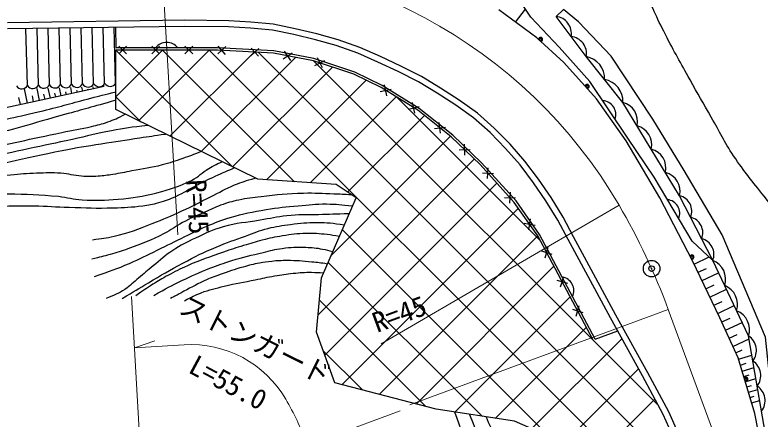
# Model space of a CAD drawing. Units: millimetres, scale not verified. Extents: x 40000 to 680000, y 20000 to 380000.
# Drawn here: x 441410 to 509034, y 282160 to 318860 of the extents above; entities that cross this region are included whole.
import ezdxf
from ezdxf.enums import TextEntityAlignment as Align

# ---------------------------------------------------------------- set-up
doc = ezdxf.new("R2010")
doc.units = ezdxf.units.MM
doc.header["$LTSCALE"] = 1000
doc.header["$PDMODE"] = 32
doc.header["$PDSIZE"] = 500
for name, color, linetype, lineweight in [('M-BGD', 7, 'Continuous', 25), ('M-BMK', 2, 'Continuous', 13), ('M-BMK-SRVR', 3, 'Continuous', 25), ('M-STR-HTXT', 7, 'Continuous', 13), ('M-STR-STRC', 7, 'Continuous', 25)]:
    doc.layers.add(name, color=color, linetype=linetype, lineweight=lineweight)
doc.styles.add('ＭＳ ゴシック', font='')
doc.styles.get('ＭＳ ゴシック').set_extended_font_data('MS Gothic')

msp = doc.modelspace()

# ---------------------------------------------------------------- linework, layer by layer
at = {"layer": 'M-BGD'}
for p, q in [((486845, 318200), (487750, 319370)), ((442557, 312459), (442417, 317626)), ((443557, 312486), (443417, 317639)), ((444557, 312513), (444417, 317653)), ((445556, 312540), (445417, 317666)), ((446556, 312567), (446417, 317679)), ((447555, 312594), (447417, 317693)), ((448555, 312622), (448417, 317706)), ((449555, 312649), (449417, 317719)), ((450554, 312676), (450417, 317733)), ((450542, 317734), (450566, 315869)), ((451542, 315316), (450835, 316023)), ((450835, 315316), (451542, 316023)), ((454542, 315316), (453835, 316023)), ((453835, 315316), (454542, 316023)), ((457542, 315316), (456835, 316023)), ((456835, 315316), (457542, 316023)), ((459815, 315314), (460560, 315980)), ((460521, 315274), (459854, 316020)), ((462810, 315146), (463556, 315812)), ((463516, 315106), (462850, 315852)), ((450561, 311422), (454809, 315669)), ((450566, 315669), (461194, 305041)), ((452627, 309245), (459051, 315669)), ((454809, 315669), (466770, 303709)), ((455473, 307848), (463108, 315483)), ((459051, 315669), (496751, 277970)), ((463502, 315461), (500480, 278484)), ((465744, 314859), (466571, 315422)), ((466439, 314728), (465876, 315554)), ((458319, 306452), (466873, 315005)), ((468514, 314692), (499813, 283393)), ((468638, 314279), (469531, 314729)), ((469310, 314058), (468859, 314950)), ((461165, 305055), (470235, 314125)), ((464233, 303880), (473288, 312935)), ((475166, 311523), (474939, 312497)), ((442562, 310853), (442283, 312151)), ((443656, 311088), (443421, 312182)), ((444634, 311298), (444438, 312210)), ((445123, 311403), (445045, 311767)), ((445612, 311508), (445455, 312237)), ((446101, 311613), (446042, 311886)), ((446590, 311718), (446472, 312265)), ((447078, 311823), (447039, 312005)), ((447567, 311928), (447489, 312293)), ((448056, 312033), (448037, 312124)), ((448545, 312138), (448506, 312320)), ((474566, 311896), (475540, 312124)), ((441913, 310713), (441773, 311362)), ((443109, 310970), (442992, 311517)), ((444145, 311193), (444047, 311649)), ((450561, 311431), (452864, 309129)), ((468206, 303611), (476010, 311415)), ((476072, 311376), (489109, 298339)), ((477114, 310313), (478088, 310540)), ((477715, 309939), (477487, 310913)), ((471603, 302765), (478565, 309727)), ((480043, 308111), (479925, 309105)), ((479487, 308549), (480481, 308666)), ((470139, 297059), (480937, 307856)), ((482238, 306123), (482220, 307123)), ((481729, 306614), (482729, 306632)), ((468914, 291591), (483104, 305780)), ((484310, 303991), (484361, 304989)), ((483836, 304515), (484835, 304465)), ((469532, 287966), (485152, 303586)), ((485848, 302289), (486846, 302239)), ((486322, 301765), (486372, 302763)), ((471101, 285292), (487109, 301300)), ((488041, 299360), (488212, 300345)), ((487634, 299939), (488619, 299767)), ((471131, 299347), (489903, 280575)), ((474459, 284408), (488860, 298809)), ((489522, 296808), (489815, 297764)), ((489190, 297433), (490146, 297140)), ((503042, 296239), (504400, 296889)), ((469848, 296387), (483828, 282407)), ((477818, 283524), (490331, 296037)), ((503403, 295487), (504155, 295847)), ((490929, 294158), (491222, 295114)), ((503763, 294735), (505267, 295456)), ((490597, 294783), (491553, 294490)), ((504122, 293986), (504871, 294345)), ((504481, 293237), (505978, 293955)), ((469047, 292946), (478700, 283292)), ((481326, 282789), (491803, 293266)), ((504838, 292492), (505584, 292849)), ((492335, 291509), (492628, 292465)), ((505195, 291746), (506687, 292461)), ((492004, 292133), (492960, 291840)), ((505549, 290991), (506308, 291338)), ((505897, 290232), (507414, 290926)), ((485007, 282228), (493274, 290495)), ((494065, 289431), (496121, 290170)), ((488301, 281280), (496503, 289481)), ((506233, 289497), (506968, 289833)), ((506569, 288762), (508039, 289435)), ((469385, 288365), (472943, 284807)), ((506832, 288187), (507407, 288450)), ((507081, 287607), (508292, 287969)), ((491248, 279983), (498016, 286752)), ((507242, 287066), (507783, 287227)), ((507404, 286524), (508486, 286847)), ((507548, 286041), (508032, 286185)), ((507692, 285557), (508659, 285846)), ((507836, 285078), (508262, 285205)), ((507979, 284599), (508831, 284854)), ((508122, 284120), (508491, 284230)), ((494194, 278687), (499497, 283990)), ((508265, 283641), (509003, 283861))]:
    msp.add_line(p, q, dxfattribs=at)
for points in [[(488223, 318652), (486017, 322003), (482363, 324994)], [(547451, 242483), (541561, 242221), (536219, 242483), (529613, 243795), (523723, 248731), (519455, 254860), (515782, 264566), (512396, 273985), (511275, 278373), (510130, 283810), (509522, 289605), (505577, 298892), (502158, 304730), (499297, 309381), (495505, 315104), (492542, 318216), (491183, 319361), (490515, 318717)], [(504736, 296575), (502856, 298328), (499422, 304123), (497039, 307660), (493596, 312802), (490814, 315934), (488223, 318652)], [(541561, 242221), (536122, 241766), (529219, 243375), (522756, 248848), (518034, 255323), (514216, 264095), (510961, 273181), (509959, 278332), (507992, 289707), (504736, 296575), (501732, 302442), (496581, 310919), (493254, 315069), (490515, 318717)], [(501554, 280976), (500744, 282812), (498860, 286365), (495950, 291612), (492111, 298718), (491157, 300507), (490060, 302271), (488915, 303941), (487699, 305586), (486340, 307112), (484909, 308591), (483383, 309950), (481737, 311119), (480020, 312216), (478303, 313265), (476443, 314219), (474583, 315077), (472723, 315888), (470744, 316603), (468812, 317128), (466833, 317605), (464854, 318010), (462827, 318201), (460823, 318320), (456793, 318368), (440744, 318154)], [(501041, 280776), (500248, 282572), (498376, 286103), (495468, 291348), (491626, 298458), (490680, 300232), (489599, 301970), (488467, 303622), (487272, 305239), (485937, 306738), (484528, 308194), (483040, 309519), (481430, 310662), (479729, 311749), (478034, 312785), (476203, 313724), (474358, 314575), (472520, 315377), (470578, 316079), (468676, 316595), (466713, 317068), (464772, 317466), (462785, 317653), (460804, 317771), (456794, 317818), (440753, 317604)], [(494065, 289431), (489030, 298916), (486885, 301966), (483761, 305424), (481138, 307952), (478086, 310361), (474747, 312435), (472243, 313675), (468547, 314892), (464898, 315583), (459795, 315869), (450566, 315869)], [(498936, 277953), (495807, 277977), (486752, 281961), (479629, 283048), (470454, 285462), (468764, 290050), (469247, 295000), (472386, 302243), (470575, 303451), (463452, 303933), (450560, 310259), (450566, 315669)], [(493889, 289337), (488859, 298811), (486729, 301841), (483618, 305285), (481006, 307801), (477971, 310197), (474650, 312260), (472167, 313490), (468497, 314697), (464874, 315384), (459789, 315669), (450566, 315669)], [(449523, 312348), (434289, 309075), (431964, 308646), (420669, 308861), (406772, 305427), (404089, 304300), (399850, 304246), (385685, 301939), (382734, 300598), (381339, 300168), (367603, 300598), (366154, 300437), (362720, 298773), (363150, 294535)]]:
    msp.add_lwpolyline(points, dxfattribs=at)
for centre, radius, start, end in [((490360, 317174), 1551, 349.55232, 84.24722), ((491729, 315350), 1551, 349.55232, 84.24722), ((455181, 315119), 1250, 36.8699, 143.1301), ((492902, 313082), 2018, 357.50142, 79.93856), ((442050, 312712), 567, 209.62689, 333.48191), ((443050, 312739), 567, 209.62689, 333.48191), ((444050, 312766), 567, 209.62689, 333.48191), ((445049, 312793), 567, 209.62689, 333.48191), ((446049, 312820), 567, 209.62689, 333.48191), ((447048, 312847), 567, 209.62689, 333.48191), ((448048, 312875), 567, 209.62689, 333.48191), ((449048, 312902), 567, 209.62689, 333.48191), ((450047, 312929), 567, 209.62689, 333.48191), ((494565, 311007), 2018, 357.50142, 79.93856), ((494695, 309814), 1250, 340.67904, 86.93925), ((496124, 309191), 1788, 347.36088, 75.20443), ((497412, 307072), 1788, 347.36088, 75.20443), ((498700, 304952), 1788, 347.36088, 75.20443), ((499988, 302833), 1788, 347.36088, 75.20443), ((501381, 301028), 1457, 338.17533, 76.06728), ((500493, 300843), 1250, 337.52057, 83.78077), ((502383, 299072), 1457, 338.17533, 76.06728), ((503384, 297117), 1457, 338.17533, 76.06728), ((504055, 294850), 1855, 342.27872, 68.43928), ((490885, 293822), 1250, 334.83386, 81.09407), ((505140, 292561), 1855, 342.27872, 68.43928), ((506225, 290272), 1855, 342.27872, 68.43928), ((507122, 288385), 1583, 322.97511, 56.65004), ((507515, 286110), 1583, 322.97511, 56.65004), ((507909, 283835), 1583, 322.97511, 56.65004)]:
    msp.add_arc(centre, radius, start, end, dxfattribs=at)
for points, knots in [([(527812, 291013), (527292, 290819), (527084, 290747), (526595, 290703), (526074, 290656), (525771, 290708), (525260, 290822), (524667, 290954), (524330, 291064), (523805, 291370), (523372, 291624), (523166, 291834), (522828, 292205), (522509, 292555), (522366, 292784), (522112, 293183), (521873, 293559), (521818, 293818), (521564, 294184), (521288, 294581), (521167, 294853), (520777, 295138), (520504, 295338), (520314, 295402), (519990, 295496), (519582, 295614), (519336, 295597), (518917, 295663), (518451, 295736), (518191, 295789), (517724, 295854), (517343, 295907), (517123, 295892), (516747, 295973), (516277, 296074), (516012, 296150), (515578, 296354), (515153, 296555), (514958, 296747), (514576, 297022), (514178, 297310), (513948, 297464), (513575, 297785), (512756, 298490), (512289, 298885), (511572, 299693), (510675, 300704), (510232, 301321), (509402, 302388), (508299, 303805), (507634, 304567), (506635, 306060), (505756, 307375), (505394, 308193), (504608, 309566), (503848, 310894), (503421, 311638), (502677, 312976), (501789, 314571), (501275, 315456), (500435, 317078), (499605, 318679), (499260, 319637), (498408, 321227), (497615, 322707), (497091, 323492), (496214, 324923), (495516, 326062), (495228, 326778), (494378, 327809), (493690, 328642), (493237, 329059), (492399, 329740), (491013, 330867), (490178, 331431), (488655, 332364), (487347, 333164), (486568, 333538), (485197, 334224), (484160, 334742), (483600, 335094), (482502, 335464), (481382, 335841), (480711, 335911), (479545, 336108), (477879, 336389), (476925, 336395), (475253, 336632), (473691, 336854), (472825, 337037), (471270, 337300), (469584, 337585), (468633, 337715), (466954, 338039), (465626, 338296), (464890, 338477), (463567, 338755), (462720, 338933), (462238, 338999), (461397, 339208), (460647, 339394), (460246, 339576), (459490, 339732), (458909, 339852), (458576, 339878), (457987, 339947), (457281, 340030), (456885, 340077), (456175, 340114), (455226, 340164), (454692, 340109), (453742, 340090), (451898, 340053), (450865, 340015), (449021, 339947), (447707, 339898), (446973, 339802), (445658, 339804), (444595, 339806), (444002, 339911), (442940, 339923), (441589, 339938), (440832, 339835), (439482, 339875), (438389, 339908), (437781, 340014), (436692, 340114), (435471, 340226), (434789, 340309), (433568, 340424), (432329, 340541), (431629, 340549), (430396, 340710), (429681, 340803), (429303, 341013), (428584, 341068), (426336, 341239), (425067, 341047), (422813, 341068), (421015, 341085), (420008, 341206), (418210, 341163), (417127, 341137), (416522, 341077), (415444, 340972), (414128, 340845), (413378, 340848), (412081, 340591), (411254, 340427), (410812, 340246), (410007, 339995), (409366, 339795), (409157, 339726), (408374, 339457)], [0, 0, 0, 0, 1, 1, 1, 2, 2, 2, 3, 3, 3, 4, 4, 4, 5, 5, 5, 6, 6, 6, 7, 7, 7, 8, 8, 8, 9, 9, 9, 10, 10, 10, 11, 11, 11, 12, 12, 12, 13, 13, 13, 14, 14, 14, 15, 15, 15, 16, 16, 16, 17, 17, 17, 18, 18, 18, 19, 19, 19, 20, 20, 20, 21, 21, 21, 22, 22, 22, 23, 23, 23, 24, 24, 24, 25, 25, 25, 26, 26, 26, 27, 27, 27, 28, 28, 28, 29, 29, 29, 30, 30, 30, 31, 31, 31, 32, 32, 32, 33, 33, 33, 34, 34, 34, 35, 35, 35, 36, 36, 36, 37, 37, 37, 38, 38, 38, 39, 39, 39, 40, 40, 40, 41, 41, 41, 42, 42, 42, 43, 43, 43, 44, 44, 44, 45, 45, 45, 46, 46, 46, 47, 47, 47, 48, 48, 48, 49, 49, 49, 50, 50, 50, 51, 51, 51, 51]), ([(413412, 303398), (415271, 303945), (415778, 304090), (417311, 304472), (419031, 304900), (420013, 305066), (421746, 305437), (423938, 305908), (425157, 306214), (427362, 306618), (428404, 306809), (429001, 306831), (430045, 307011), (431419, 307249), (432187, 307395), (433551, 307691), (435296, 308070), (436249, 308385), (437986, 308800), (440314, 309356), (441635, 309591), (443960, 310159), (445659, 310574), (446595, 310867), (448288, 311304), (449176, 311533), (449456, 311605), (450562, 311885)], [0, 0, 0, 0, 1, 1, 1, 2, 2, 2, 3, 3, 3, 4, 4, 4, 5, 5, 5, 6, 6, 6, 7, 7, 7, 8, 8, 8, 9, 9, 9, 9]), ([(450561, 311106), (448296, 310466), (447722, 310306), (445901, 309802), (442959, 308987), (441329, 308460), (438359, 307757), (436110, 307225), (434830, 307021), (432564, 306565), (431475, 306346), (430866, 306217), (429774, 306016), (428241, 305734), (427370, 305643), (425839, 305348), (423423, 304883), (422082, 304554), (419687, 303989), (417303, 303427), (416537, 303227), (413606, 302463)], [0, 0, 0, 0, 1, 1, 1, 2, 2, 2, 3, 3, 3, 4, 4, 4, 5, 5, 5, 6, 6, 6, 7, 7, 7, 7]), ([(413749, 301652), (417835, 302566), (418885, 302810), (422191, 303488), (424488, 303960), (425778, 304213), (428081, 304657), (429868, 305001), (430872, 305175), (432659, 305515), (434784, 305920), (435978, 306129), (438097, 306565), (441055, 307173), (442699, 307572), (445656, 308186), (446717, 308407), (447320, 308489), (448375, 308735), (448949, 308869), (449272, 308946), (449829, 309140), (450470, 309363), (450692, 309479), (451418, 309838)], [0, 0, 0, 0, 1, 1, 1, 2, 2, 2, 3, 3, 3, 4, 4, 4, 5, 5, 5, 6, 6, 6, 7, 7, 7, 8, 8, 8, 8]), ([(453467, 308833), (451887, 308634), (451447, 308576), (450163, 308341), (448769, 308087), (448007, 307856), (446622, 307554), (445058, 307214), (444181, 307029), (442616, 306696), (439766, 306090), (438170, 305753), (435318, 305158), (433154, 304706), (431948, 304420), (429774, 304013), (428060, 303692), (427087, 303585), (425374, 303262), (423567, 302921), (422564, 302687), (420760, 302332), (419448, 302073), (418710, 301942), (417397, 301688), (415832, 301385), (415341, 301287), (413391, 300901)], [0, 0, 0, 0, 1, 1, 1, 2, 2, 2, 3, 3, 3, 4, 4, 4, 5, 5, 5, 6, 6, 6, 7, 7, 7, 8, 8, 8, 9, 9, 9, 9]), ([(413355, 299971), (417341, 300761), (418350, 300958), (421547, 301616), (423756, 302071), (424982, 302382), (427199, 302797), (429219, 303175), (430366, 303304), (432385, 303691), (433954, 303992), (434830, 304179), (436392, 304514), (440028, 305293), (442045, 305823), (445692, 306553), (447068, 306828), (447847, 306940), (449233, 307161), (450601, 307379), (451369, 307492), (452739, 307697), (453651, 307834), (453938, 307877), (455076, 308044)], [0, 0, 0, 0, 1, 1, 1, 2, 2, 2, 3, 3, 3, 4, 4, 4, 5, 5, 5, 6, 6, 6, 7, 7, 7, 8, 8, 8, 8]), ([(458319, 306452), (457518, 306137), (457300, 306053), (456638, 305824), (455911, 305573), (455504, 305427), (454760, 305234), (453706, 304959), (453093, 304902), (452023, 304697), (451353, 304569), (450981, 304477), (450306, 304375), (449785, 304297), (449492, 304246), (448965, 304214), (448379, 304179), (448048, 304169), (447463, 304214), (446724, 304271), (446323, 304425), (445585, 304483), (444728, 304549), (444244, 304509), (443385, 304483), (442461, 304454), (441945, 304398), (441024, 304322), (439974, 304235), (439387, 304180), (438341, 304053), (437017, 303893), (436270, 303827), (434961, 303570), (433778, 303339), (433134, 303128), (431956, 302873), (430180, 302489), (429173, 302334), (427395, 301961), (425544, 301572), (424519, 301303), (422674, 300888), (419240, 300115), (418156, 299885), (413874, 298956)], [0, 0, 0, 0, 1, 1, 1, 2, 2, 2, 3, 3, 3, 4, 4, 4, 5, 5, 5, 6, 6, 6, 7, 7, 7, 8, 8, 8, 9, 9, 9, 10, 10, 10, 11, 11, 11, 12, 12, 12, 13, 13, 13, 14, 14, 14, 15, 15, 15, 15]), ([(414303, 297722), (417450, 298600), (418306, 298848), (420903, 299439), (423175, 299956), (424461, 300188), (426751, 300619), (428864, 301017), (430059, 301179), (432171, 301585), (433704, 301880), (434539, 302184), (436088, 302390), (437897, 302630), (438930, 302616), (440756, 302605), (442560, 302593), (443573, 302555), (445370, 302390), (446214, 302312), (446670, 302113), (447516, 302068), (448793, 302000), (449515, 302014), (450789, 302122), (452166, 302238), (452936, 302378), (454277, 302712), (455551, 303029), (456265, 303259), (457443, 303839), (458105, 304165), (458360, 304541), (458999, 304912), (459454, 305176), (459622, 305264), (460193, 305533)], [0, 0, 0, 0, 1, 1, 1, 2, 2, 2, 3, 3, 3, 4, 4, 4, 5, 5, 5, 6, 6, 6, 7, 7, 7, 8, 8, 8, 9, 9, 9, 10, 10, 10, 11, 11, 11, 12, 12, 12, 12]), ([(461332, 304974), (460604, 304663), (460412, 304579), (459828, 304311), (459093, 303975), (458686, 303775), (457965, 303409), (457182, 303011), (456781, 302714), (455979, 302356), (455392, 302095), (455053, 301965), (454436, 301787), (453888, 301629), (453570, 301575), (453005, 301501), (451968, 301366), (451380, 301337), (450334, 301310), (448770, 301270), (447893, 301318), (446328, 301358), (445079, 301390), (444382, 301489), (443133, 301501), (441698, 301515), (440894, 301489), (439460, 301429), (438108, 301373), (437347, 301366), (436002, 301215), (434718, 301070), (434001, 300951), (432735, 300690), (431272, 300389), (430771, 300230), (429039, 299712)], [0, 0, 0, 0, 1, 1, 1, 2, 2, 2, 3, 3, 3, 4, 4, 4, 5, 5, 5, 6, 6, 6, 7, 7, 7, 8, 8, 8, 9, 9, 9, 10, 10, 10, 11, 11, 11, 12, 12, 12, 12]), ([(448439, 298446), (449359, 298549), (449644, 298606), (450406, 298768), (451802, 299063), (452544, 299399), (453876, 299912), (454939, 300322), (455522, 300585), (456559, 301057), (457594, 301528), (458150, 301842), (459170, 302345), (460022, 302764), (460470, 303065), (461352, 303418), (462065, 303703), (462331, 303790), (463215, 304050)], [0, 0, 0, 0, 1, 1, 1, 2, 2, 2, 3, 3, 3, 4, 4, 4, 5, 5, 5, 6, 6, 6, 6]), ([(471966, 302523), (471187, 302561), (470986, 302568), (470358, 302591), (469284, 302630), (468682, 302685), (467608, 302655), (466095, 302611), (465248, 302526), (463744, 302353), (462952, 302261), (462507, 302211), (461725, 302050), (461070, 301916), (460709, 301802), (460080, 301574), (459507, 301365), (459204, 301205), (458649, 300953), (457852, 300592), (457389, 300422), (456622, 300000), (455956, 299633), (455625, 299353), (454953, 298998), (453720, 298347), (452969, 298102), (451662, 297615), (451041, 297384), (450678, 297296), (450040, 297114), (449401, 296932), (449189, 296880), (448395, 296685)], [0, 0, 0, 0, 1, 1, 1, 2, 2, 2, 3, 3, 3, 4, 4, 4, 5, 5, 5, 6, 6, 6, 7, 7, 7, 8, 8, 8, 9, 9, 9, 10, 10, 10, 11, 11, 11, 11]), ([(448633, 295111), (450155, 295638), (450589, 295780), (451805, 296303), (452808, 296735), (453349, 297022), (454333, 297496), (455316, 297969), (455854, 298261), (456837, 298736), (457606, 299107), (458028, 299337), (458816, 299666), (459632, 300006), (460091, 300199), (460938, 300453), (462192, 300828), (462916, 300968), (464205, 301192), (465332, 301388), (465975, 301426), (467115, 301526), (468119, 301614), (468682, 301702), (469690, 301693), (470623, 301684), (470964, 301648), (472071, 301517)], [0, 0, 0, 0, 1, 1, 1, 2, 2, 2, 3, 3, 3, 4, 4, 4, 5, 5, 5, 6, 6, 6, 7, 7, 7, 8, 8, 8, 9, 9, 9, 9]), ([(471762, 300804), (470392, 300762), (470049, 300751), (468951, 300715), (467833, 300679), (467202, 300738), (466089, 300620), (465132, 300518), (464606, 300378), (463657, 300214), (462343, 299987), (461574, 299996), (460295, 299618), (459281, 299319), (458747, 299043), (457791, 298593), (456965, 298204), (456507, 297966), (455740, 297472), (454992, 296991), (454642, 296624), (453951, 296065), (453432, 295644), (453153, 295395), (452640, 294968), (452156, 294566), (451922, 294291), (451400, 293942), (450779, 293528), (450488, 293427), (449683, 293108)], [0, 0, 0, 0, 1, 1, 1, 2, 2, 2, 3, 3, 3, 4, 4, 4, 5, 5, 5, 6, 6, 6, 7, 7, 7, 8, 8, 8, 9, 9, 9, 10, 10, 10, 10]), ([(451137, 293108), (452288, 293808), (452586, 293987), (453522, 294539), (454734, 295252), (455402, 295672), (456646, 296327), (457807, 296939), (458465, 297273), (459675, 297782), (460701, 298214), (461296, 298409), (462345, 298783), (463133, 299065), (463561, 299270), (464372, 299475), (465161, 299674), (465617, 299731), (466423, 299833), (467360, 299951), (467888, 300026), (468832, 300023), (469810, 300021), (470179, 299966), (471327, 299801)], [0, 0, 0, 0, 1, 1, 1, 2, 2, 2, 3, 3, 3, 4, 4, 4, 5, 5, 5, 6, 6, 6, 7, 7, 7, 8, 8, 8, 8]), ([(470869, 298743), (470341, 298840), (470187, 298860), (469746, 298912), (469001, 299001), (468578, 299021), (467828, 299008), (466992, 298993), (466523, 298925), (465697, 298796), (464970, 298682), (464567, 298582), (463853, 298404), (463188, 298237), (462823, 298115), (462168, 297916), (461448, 297697), (461044, 297574), (460334, 297323), (459045, 296866), (458311, 296633), (457059, 296082), (456349, 295770), (455962, 295570), (455279, 295203), (454736, 294911), (454443, 294726), (453922, 294397), (453307, 294009), (453109, 293864), (452385, 293348)], [0, 0, 0, 0, 1, 1, 1, 2, 2, 2, 3, 3, 3, 4, 4, 4, 5, 5, 5, 6, 6, 6, 7, 7, 7, 8, 8, 8, 9, 9, 9, 10, 10, 10, 10]), ([(454007, 293380), (455209, 294054), (455544, 294244), (456561, 294736), (457539, 295210), (458095, 295459), (459105, 295860), (459870, 296164), (460312, 296302), (461097, 296549), (462192, 296893), (462822, 297032), (463938, 297301), (464604, 297462), (464977, 297562), (465655, 297662), (466491, 297784), (466972, 297787), (467817, 297757), (468404, 297737), (468735, 297707), (469311, 297598), (469691, 297526), (469828, 297496), (470275, 297373)], [0, 0, 0, 0, 1, 1, 1, 2, 2, 2, 3, 3, 3, 4, 4, 4, 5, 5, 5, 6, 6, 6, 7, 7, 7, 8, 8, 8, 8]), ([(469785, 296241), (469101, 296342), (468910, 296364), (468347, 296422), (467481, 296510), (466992, 296546), (466121, 296549), (465574, 296551), (465267, 296535), (464722, 296485), (464285, 296445), (464041, 296408), (463609, 296326), (463019, 296214), (462693, 296130), (462115, 295966), (461294, 295733), (460839, 295582), (460038, 295288), (459465, 295077), (459136, 294977), (458586, 294715), (457738, 294312), (457281, 294049), (456455, 293602), (456098, 293409), (455984, 293348), (455544, 293104)], [0, 0, 0, 0, 1, 1, 1, 2, 2, 2, 3, 3, 3, 4, 4, 4, 5, 5, 5, 6, 6, 6, 7, 7, 7, 8, 8, 8, 9, 9, 9, 9]), ([(456805, 292913), (457486, 293278), (457706, 293384), (458310, 293624), (459103, 293938), (459581, 294022), (460408, 294228), (461500, 294499), (462126, 294586), (463228, 294811), (463906, 294949), (464283, 295046), (464966, 295160), (465630, 295272), (466002, 295343), (466672, 295404), (467320, 295463), (467686, 295500), (468336, 295489), (468766, 295482), (468917, 295476), (469434, 295432)], [0, 0, 0, 0, 1, 1, 1, 2, 2, 2, 3, 3, 3, 4, 4, 4, 5, 5, 5, 6, 6, 6, 7, 7, 7, 7]), ([(498125, 235178), (497331, 237674), (497115, 238346), (496551, 240400), (496018, 242345), (495842, 243466), (495299, 245408), (494764, 247324), (494406, 248380), (493797, 250273), (493138, 252321), (492754, 253464), (492044, 255495), (491206, 257895), (490695, 259224), (489826, 261612), (489074, 263681), (488725, 264868), (487895, 266906), (487232, 268533), (486732, 269388), (485999, 270984), (485448, 272183), (485120, 272846), (484604, 274060), (483749, 276071), (483360, 277234), (482601, 279283), (482094, 280649), (481934, 281086), (481326, 282789)], [0, 0, 0, 0, 1, 1, 1, 2, 2, 2, 3, 3, 3, 4, 4, 4, 5, 5, 5, 6, 6, 6, 7, 7, 7, 8, 8, 8, 9, 9, 9, 10, 10, 10, 10]), ([(482671, 282584), (484431, 278071), (484878, 276925), (486321, 273309), (487757, 269712), (488670, 267739), (490041, 264116), (491542, 260149), (492280, 257887), (493582, 253850), (494415, 251267), (494780, 249788), (495585, 247197), (496287, 244939), (496675, 243672), (497445, 241438), (498261, 239072), (498558, 238306), (499663, 235428)], [0, 0, 0, 0, 1, 1, 1, 2, 2, 2, 3, 3, 3, 4, 4, 4, 5, 5, 5, 6, 6, 6, 6]), ([(500629, 235679), (499651, 238362), (499406, 239035), (498626, 241187), (498024, 242849), (497670, 243775), (497088, 245444), (496297, 247709), (495881, 248987), (495156, 251275), (494637, 252914), (494410, 253852), (493904, 255495), (493266, 257569), (492922, 258736), (492223, 260790), (491471, 262999), (490972, 264209), (490184, 266406), (489589, 268065), (489277, 269003), (488682, 270662), (487839, 273013), (487397, 274341), (486500, 276672), (485639, 278906), (485338, 279628), (484195, 282351)], [0, 0, 0, 0, 1, 1, 1, 2, 2, 2, 3, 3, 3, 4, 4, 4, 5, 5, 5, 6, 6, 6, 7, 7, 7, 8, 8, 8, 9, 9, 9, 9])]:
    msp.add_open_spline(points, degree=3, knots=knots, dxfattribs=at)
at = {"layer": 'M-BMK'}
msp.add_line((500698, 292112), (514354, 255039), dxfattribs=at)
for centre, radius, start, end in [((457355, 278928), 45000, 30.23992, 93.36196), ((444396, 271374), 60000, 20.22066, 30.23992)]:
    msp.add_arc(centre, radius, start, end, dxfattribs=at)
at = {"layer": 'M-BMK-SRVR'}
msp.add_circle((499188, 295825), 750, dxfattribs=at)
msp.add_point((499188, 295825), dxfattribs=at)
at = {"layer": 'M-STR-HTXT'}
for p, q in [((454716, 323851), (456182, 298894)), ((474634, 289000), (496232, 301591)), ((451979, 293278), (452917, 277306)), ((500698, 292112), (477239, 283471)), ((452251, 288645), (454118, 289256)), ((452251, 288645), (456769, 288911)), ((476378, 282916), (466994, 279460))]:
    msp.add_line(p, q, dxfattribs=at)
for centre, radius, start, end in [((457355, 278928), 10000, 30.23992, 93.36196), ((444396, 271374), 25000, 20.22066, 30.23992)]:
    msp.add_arc(centre, radius, start, end, dxfattribs=at)
at = {"layer": 'M-STR-STRC'}
msp.add_lwpolyline([(509528, 277746), (508551, 282683), (507048, 287714), (505379, 291363), (502899, 296538), (499942, 302237), (496866, 307436), (494195, 311252), (491214, 314542), (488781, 316784), (485324, 319312)], dxfattribs=at)
for centre, radius in [((489112, 316632), 100), ((493337, 312366), 100), ((502851, 296875), 112), ((502851, 296875), 100), ((507742, 285785), 100)]:
    msp.add_circle(centre, radius, dxfattribs=at)
for centre, radius, start, end in [((489112, 316632), 188, 280.46741, 174.2072), ((489112, 316632), 150, 268.74693, 185.92768), ((489112, 316632), 112, 227.33735, 227.33726), ((493337, 312366), 188, 275.30029, 169.04009), ((493337, 312366), 150, 263.57981, 180.76057), ((493337, 312366), 112, 222.17025, 222.17014), ((502851, 296875), 188, 260.55167, 154.29147), ((502851, 296875), 150, 248.83119, 166.01195), ((507742, 285785), 188, 249.75458, 143.49438), ((507742, 285785), 150, 238.0341, 155.21486), ((507742, 285785), 112, 196.62452, 196.62444)]:
    msp.add_arc(centre, radius, start, end, dxfattribs=at)

# ---------------------------------------------------------------- texts
at = {"layer": 'M-STR-HTXT', "style": 'ＭＳ ゴシック'}
for rotation, p in [(273.362, (456392, 303847)), (20.221, (474461, 289470))]:
    msp.add_text('R=45', height=1833, rotation=rotation, dxfattribs=at).set_placement(p, align=Align.BOTTOM_LEFT)
msp.add_text('ストンガード', height=1833, rotation=333.578, dxfattribs=at).set_placement((462620, 288012), align=Align.BOTTOM_CENTER)
msp.add_text('L=55.0', height=1833, rotation=331.791, dxfattribs=at).set_placement((461202, 286295), align=Align.TOP_CENTER)

doc.saveas('drawing.dxf')
